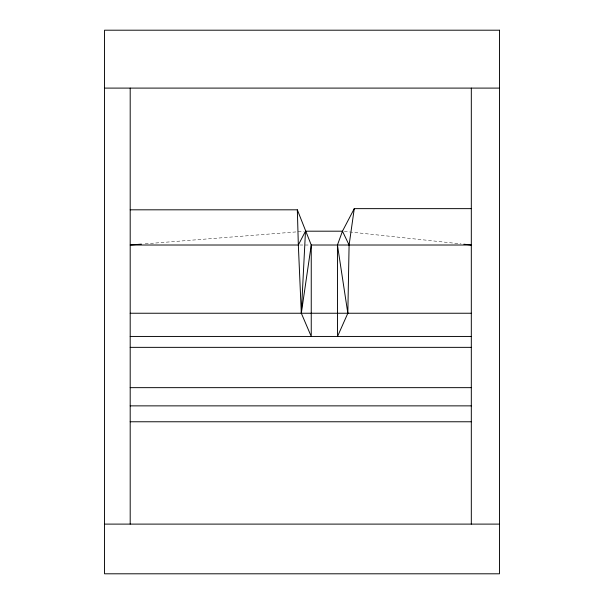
<?xml version="1.0" encoding="UTF-8"?>
<svg xmlns="http://www.w3.org/2000/svg" width="604" height="604" viewBox="0 0 604 604"><rect width="100%" height="100%" fill="white"/><g stroke="black" fill="none" stroke-linecap="round" stroke-linejoin="round"><path stroke-width="0.45" stroke-dasharray="3.02 2.27" d="M145.194 243.835L303.616 231.332M299.811 245.013L310.313 245.013M344.325 231.385L461.041 243.91"/><path stroke-width="0.91" d="M354.269 208.637L342.46 231.189L337.44 245.013L337.53 336.443L347.829 313.242L349.097 245.013L354.269 208.637L471.316 208.637M349.097 245.013L342.46 231.189L305.488 231.189L301.321 313.242L311.249 336.443L311.249 245.013L297.334 209.814L130.192 209.814M305.488 231.189L298.338 245.013L301.321 313.242L311.249 245.013L471.316 245.013L463.842 244.212M141.442 244.129L130.192 245.013L298.338 245.013L297.334 209.814M104.545 88.101L499.455 88.101M130.192 313.242L471.316 313.242M130.192 336.443L471.316 336.443M130.192 347.353L471.316 347.353M130.192 387.655L471.316 387.655M130.192 405.865L471.316 405.865M130.192 421.766L471.316 421.766M104.545 524.106L499.455 524.106M337.44 245.013L347.829 313.242M471.316 88.101L471.316 524.106M130.192 88.101L130.192 524.106M499.455 30.2L104.545 30.2L104.545 573.8L499.455 573.8L499.455 30.2"/></g></svg>
